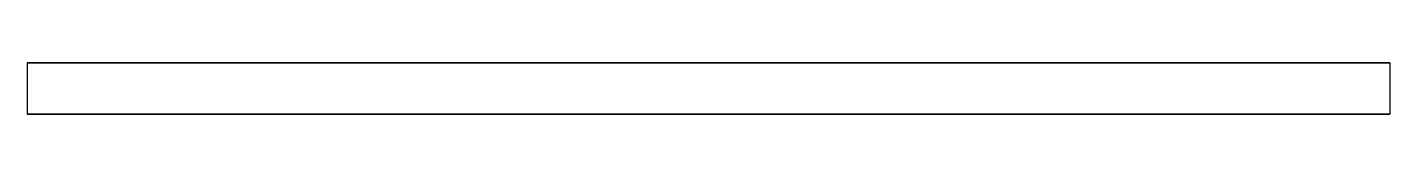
# Model space of a CAD drawing. Header units: millimetres. Extents: x -20 to 20, y -0.8 to 0.8.
import ezdxf

# ---------------------------------------------------------------- set-up
doc = ezdxf.new("R2010")
doc.units = ezdxf.units.MM
doc.layers.add('Body', color=7, linetype='CONTINUOUS')

msp = doc.modelspace()

# ---------------------------------------------------------------- linework, layer by layer
at = {"layer": 'Body'}
for p, q in [((-20, 0.75, 20), (-20, -0.75, 20)), ((20, 0.75, 20), (-20, 0.75, 20)), ((-20, 0.75, 20), (-20, -0.75, 20)), ((-20, 0.75, -20), (-20, -0.75, -20)), ((-20, 0.75, 20), (-20, 0.75, -20)), ((-20, 0.75, -20), (-20, -0.75, -20)), ((-20, 0.75, -20), (20, 0.75, -20)), ((20, 0.75, 20), (-20, 0.75, 20)), ((-20, 0.75, 20), (-20, 0.75, -20)), ((-20, 0.75, -20), (20, 0.75, -20)), ((20, 0.75, 20), (20, -0.75, 20)), ((20, 0.75, -20), (20, -0.75, -20)), ((20, 0.75, -20), (20, -0.75, -20)), ((20, 0.75, 20), (20, -0.75, 20)), ((20, 0.75, -20), (20, 0.75, 20)), ((20, 0.75, -20), (20, 0.75, 20)), ((20, -0.75, 20), (-20, -0.75, 20)), ((-20, -0.75, 20), (-20, -0.75, -20)), ((-20, -0.75, -20), (20, -0.75, -20)), ((20, -0.75, 20), (-20, -0.75, 20)), ((-20, -0.75, 20), (-20, -0.75, -20)), ((-20, -0.75, -20), (20, -0.75, -20)), ((20, -0.75, -20), (20, -0.75, 20)), ((20, -0.75, -20), (20, -0.75, 20))]:
    msp.add_line(p, q, dxfattribs=at)

doc.saveas('drawing.dxf')
